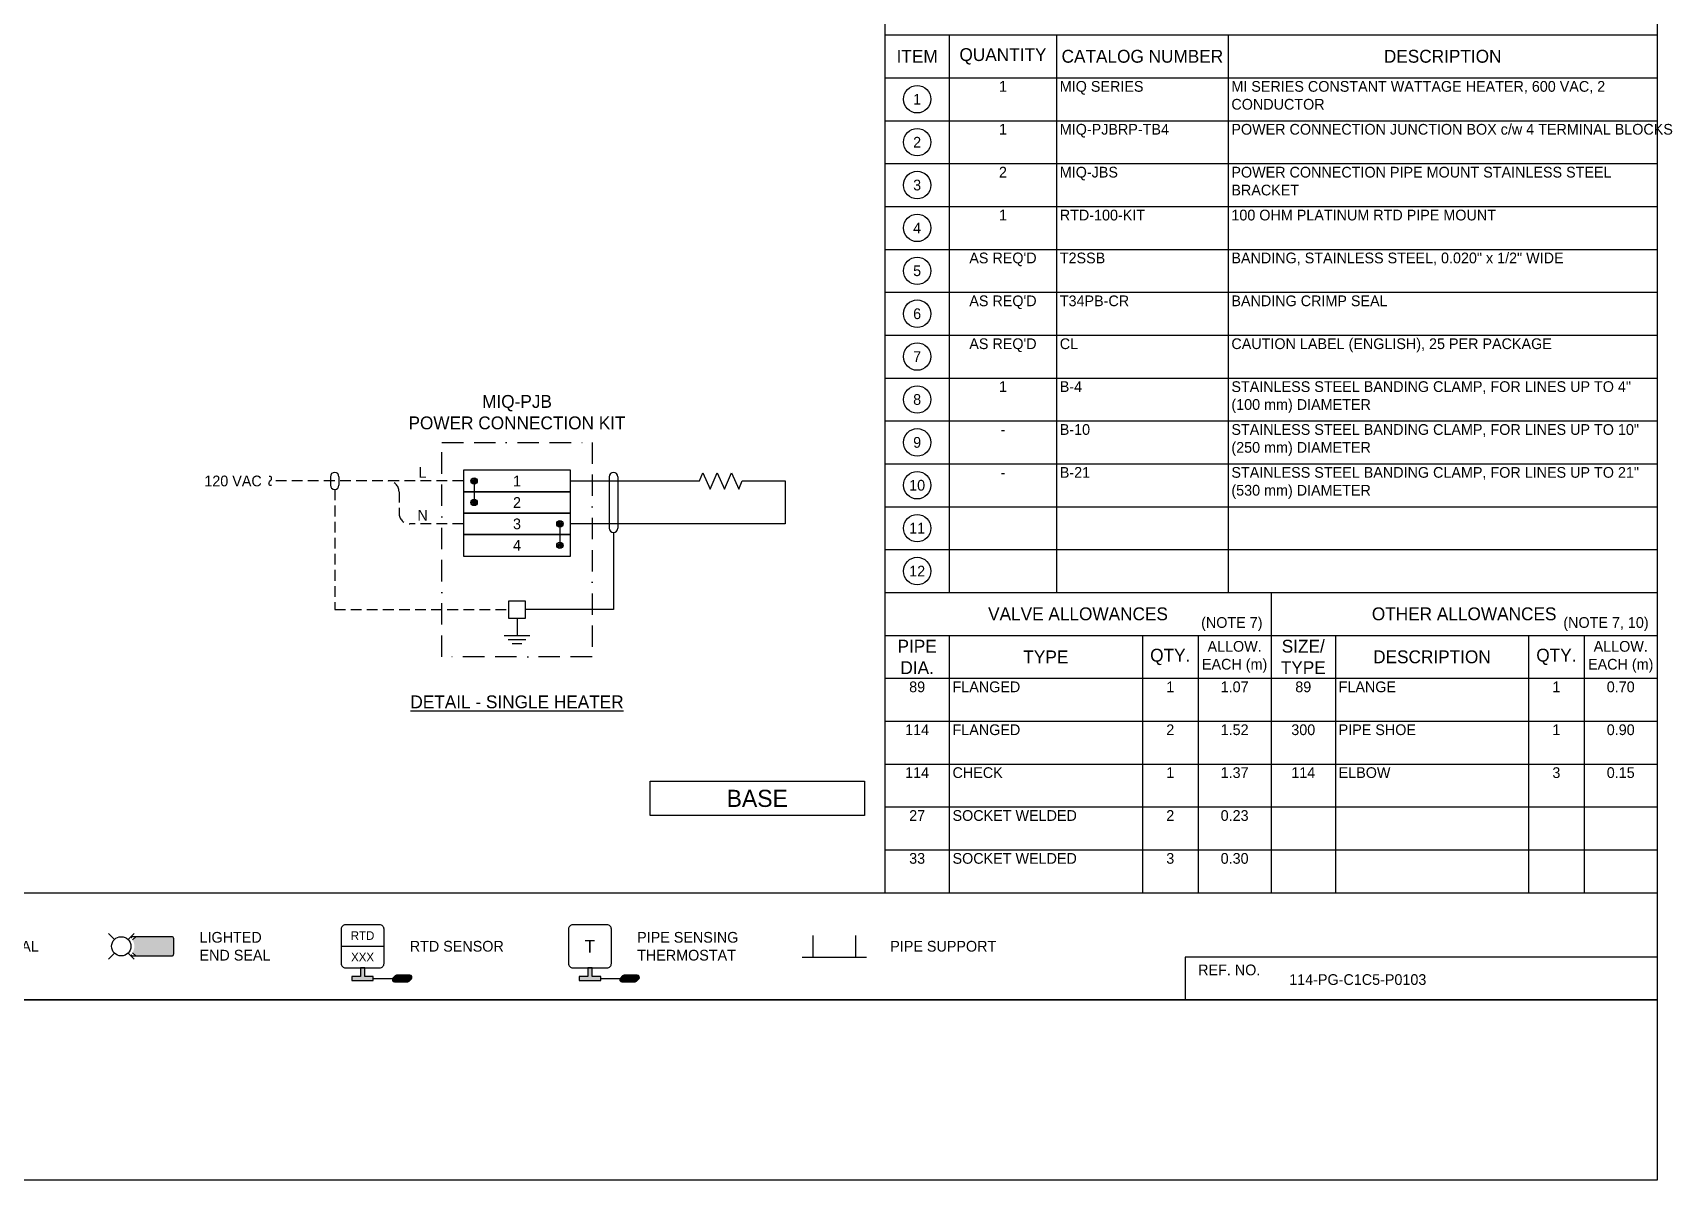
# Model space of a CAD drawing. Extents: x 0 to 847, y -42 to 494.
# Drawn here: x 465.1 to 847.3, y -42 to 225.5 of the extents above; entities that cross this region are included whole.
import ezdxf
from ezdxf.enums import TextEntityAlignment as Align

# ---------------------------------------------------------------- set-up
doc = ezdxf.new("R2010")
doc.units = 0
doc.header["$LTSCALE"] = 10
doc.header["$MEASUREMENT"] = 0
doc.linetypes.add('BORDER', pattern=[1.75, 0.5, -0.25, 0.5, -0.25, 0, -0.25])
doc.linetypes.add('HIDDEN', pattern=[0.375, 0.25, -0.125])
doc.layers.get('Defpoints').update_dxf_attribs({"color": 9})
for name, color, linetype in [('EQUIP ENCL', 7, 'BORDER'), ('FWIRE-1', 1, 'HIDDEN'), ('PIPE', 7, 'Continuous'), ('SYMBOL-3', 3, 'Continuous'), ('TABLE-1', 1, 'Continuous'), ('TABLE-7', 7, 'Continuous'), ('TEXT-2', 2, 'Continuous'), ('TITLE', 7, 'Continuous'), ('Wipeout', 7, 'Continuous'), ('WIRE-1', 1, 'Continuous')]:
    doc.layers.add(name, color=color, linetype=linetype)
doc.styles.add('framdcn', font='', dxfattribs={"height": 2.4})
doc.styles.add('Scovan Elec', font='')
doc.styles.add('Scovan Standard', font='', dxfattribs={"height": 2.5})
doc.styles.get("Standard").update_dxf_attribs({"font": ''})
doc.styles.get('framdcn').set_extended_font_data('Franklin Gothic Medium Cond')
doc.styles.get('Scovan Elec').set_extended_font_data('Franklin Gothic Medium Cond')
doc.styles.get('Scovan Standard').set_extended_font_data('Franklin Gothic Medium Cond')
doc.styles.get('Standard').set_extended_font_data('Franklin Gothic Medium Cond')

# ---------------------------------------------------------------- blocks, each defined once
blk = doc.blocks.new('*U12')
at = {"layer": 'SYMBOL-3'}
h = blk.add_hatch(color=256, dxfattribs=at)
h.dxf.hatch_style = 1
h.paths.add_polyline_path([(489.13, 56.79), (488.39, 56.05), (488.58, 55.66), (488.7, 55.29), (488.77, 54.92), (488.79, 54.54), (488.77, 54.15), (488.7, 53.78), (488.58, 53.42), (488.39, 53.02), (489.13, 52.29), (497.5, 52.29, 0.414214), (498, 52.79), (498, 56.29, 0.414214), (497.5, 56.79)])
h = blk.add_hatch(color=256, dxfattribs=at)
h.dxf.hatch_style = 1
h.paths.add_polyline_path([(541.5, 47.54), (539.5, 47.54), (539.5, 46.54), (544.5, 46.54), (544.5, 47.54), (542.5, 47.54), (542.5, 49.54), (541.5, 49.54)])
h = blk.add_hatch(color=256, dxfattribs=at)
h.dxf.hatch_style = 1
h.paths.add_polyline_path([(552.53, 46.29, 0.414214), (553.03, 46.79, 1), (553.03, 47.79), (549.94, 47.79, 0.414214), (549.44, 47.29, 1), (549.44, 46.29)])
h = blk.add_hatch(color=256, dxfattribs=at)
h.dxf.hatch_style = 1
h.paths.add_polyline_path([(594.5, 47.54), (592.5, 47.54), (592.5, 46.54), (597.5, 46.54), (597.5, 47.54), (595.5, 47.54), (595.5, 49.54), (594.5, 49.54)])
h = blk.add_hatch(color=256, dxfattribs=at)
h.dxf.hatch_style = 1
h.paths.add_polyline_path([(605.53, 46.29, 0.414214), (606.03, 46.79, 1), (606.03, 47.79), (602.94, 47.79, 0.414214), (602.44, 47.29, 1), (602.44, 46.29)])
at = {"layer": 'Defpoints'}
for points in [[(488, 56.29), (488, 52.79, 0.414214), (488.5, 52.29), (497.5, 52.29, 0.414214), (498, 52.79), (498, 56.29, 0.414214), (497.5, 56.79), (488.5, 56.79, 0.414214)], [(549.59, 47.64), (549.09, 47.14, 0.668179), (549.44, 46.29), (552.53, 46.29, 0.198912), (552.88, 46.43), (553.38, 46.93, 0.668179), (553.03, 47.79), (549.94, 47.79, 0.198912)], [(602.59, 47.64), (602.09, 47.14, 0.668179), (602.44, 46.29), (605.53, 46.29, 0.198912), (605.88, 46.43), (606.38, 46.93, 0.668179), (606.03, 47.79), (602.94, 47.79, 0.198912)]]:
    blk.add_lwpolyline(points, format="xyb", close=True, dxfattribs=at)
for points in [[(541.5, 49.54), (541.5, 47.54), (539.5, 47.54), (539.5, 46.54), (544.5, 46.54), (544.5, 47.54), (542.5, 47.54), (542.5, 49.54)], [(594.5, 49.54), (594.5, 47.54), (592.5, 47.54), (592.5, 46.54), (597.5, 46.54), (597.5, 47.54), (595.5, 47.54), (595.5, 49.54)]]:
    blk.add_lwpolyline(points, close=True, dxfattribs=at)
at = {"layer": 'PIPE'}
for p, q in [((647, 52.04), (647, 57.04)), ((657, 52.04), (657, 57.04)), ((644.5, 52.04), (659.5, 52.04))]:
    blk.add_line(p, q, dxfattribs=at)
at = {"layer": 'SYMBOL-3'}
for p, q in [((537, 54.54), (547, 54.54)), ((544.5, 47.04), (549.01, 47.04)), ((597.5, 47.04), (602.01, 47.04))]:
    blk.add_line(p, q, dxfattribs=at)
for points in [[(537, 58.54), (537, 50.54, 0.414214), (538, 49.54), (546, 49.54, 0.414214), (547, 50.54), (547, 58.54, 0.414214), (546, 59.54), (538, 59.54, 0.414214)], [(590, 58.54), (590, 50.54, 0.414214), (591, 49.54), (599, 49.54, 0.414214), (600, 50.54), (600, 58.54, 0.414214), (599, 59.54), (591, 59.54, 0.414214)]]:
    blk.add_lwpolyline(points, format="xyb", close=True, dxfattribs=at)
at = {"layer": 'TABLE-1'}
blk.add_lwpolyline([(0, 67.04), (843.77, 67.04)], dxfattribs=at)
at = {"layer": 'TEXT-2'}
for s, height, p in [('RTD', 2, (542, 57.04)), ('T', 3, (595, 54.54)), ('XXX', 2, (542, 52.04))]:
    blk.add_text(s, height=height, rotation=360, dxfattribs=at).set_placement(p, align=Align.MIDDLE)
at = {"layer": 'TEXT-2', "char_height": 2.5, "attachment_point": 4, "style": 'Scovan Elec'}
for s, insert in [('LIGHTED\\PEND SEAL', (504, 54.54)), ('PIPE SENSING\\PTHERMOSTAT', (606, 54.54)), ('END SEAL', (450, 54.54)), ('RTD SENSOR', (553, 54.54)), ('PIPE SUPPORT', (665, 54.54))]:
    blk.add_mtext(s, dxfattribs=dict(at, insert=insert))
blk.add_wipeout([(485.56, 57.57), (485.18, 57.53), (484.81, 57.43), (484.45, 57.29), (484.12, 57.11), (483.81, 56.88), (483.53, 56.62), (483.29, 56.32), (483.08, 56), (482.92, 55.66), (482.8, 55.29), (482.73, 54.92), (482.71, 54.54), (482.73, 54.15), (482.8, 53.78), (482.92, 53.42), (483.08, 53.07), (483.29, 52.75), (483.53, 52.45), (483.81, 52.19), (484.12, 51.97), (484.45, 51.78), (484.81, 51.64), (485.18, 51.55), (485.56, 51.5), (485.94, 51.5), (486.32, 51.55), (486.69, 51.64), (487.05, 51.78), (487.38, 51.97), (487.69, 52.19), (487.97, 52.45), (488.21, 52.75), (488.42, 53.07), (488.58, 53.42), (488.7, 53.78), (488.77, 54.15), (488.79, 54.54), (488.77, 54.92), (488.7, 55.29), (488.58, 55.66), (488.42, 56), (488.21, 56.32), (487.97, 56.62), (487.69, 56.88), (487.38, 57.11), (487.05, 57.29), (486.69, 57.43), (486.32, 57.53), (485.94, 57.57)]).dxf.layer = 'Wipeout'
at = {"layer": 'Defpoints'}
for p, q in [((489.13, 56.79), (488.39, 56.04)), ((488.39, 53.03), (489.13, 52.29))]:
    blk.add_line(p, q, dxfattribs=at)
at = {"layer": 'SYMBOL-3', "color": 2}
for p, q in [((482.74, 57.55), (484.16, 56.13)), ((488.76, 57.55), (487.34, 56.13)), ((484.16, 52.94), (482.74, 51.52)), ((487.34, 52.94), (488.76, 51.52))]:
    blk.add_line(p, q, dxfattribs=at)
blk.add_circle((485.75, 54.54), 2.25, dxfattribs=at)
blk = doc.blocks.new('*U145')
blk.add_lwpolyline([(-12.5, 2.5), (-12.5, -2.5), (12.5, -2.5), (12.5, 2.5)], close=True)
at = {"color": 2}
blk.add_attdef('TAG1', text='', height=2.5, dxfattribs=at).set_placement((0, 0), align=Align.MIDDLE)
blk = doc.blocks.new('*U143')
at = {"linetype": 'Continuous'}
blk.add_lwpolyline([(-5, 0), (-4.17, 1.87), (-2.5, -1.88), (-0.83, 1.87), (0.83, -1.88), (2.5, 1.87), (4.17, -1.88), (5, 0)], dxfattribs=at)
at = {"color": 2}
for tag in ['TAG2', 'TAG3']:
    blk.add_attdef(tag, text='', height=2.5, dxfattribs=at).set_placement((0, 4.25), align=Align.CENTER)
at = {"color": 2, "lineweight": 30, "flags": 104}
blk.add_attdef('TAG1', text='', height=2.5, dxfattribs=at).set_placement((3.67, 5.9), align=Align.BOTTOM_CENTER)
blk = doc.blocks.new('*U144')
blk.add_lwpolyline([(-2, 2), (-2, -2), (2, -2), (2, 2)], close=True)
at = {"color": 2}
blk.add_attdef('TAG1', text='', height=2.5, dxfattribs=at).set_placement((0, 0), align=Align.MIDDLE)
blk = doc.blocks.new('S-Ground')
for p, q in [((-3, 0), (3, 0)), ((-2.05, -0.95), (2.05, -0.95)), ((-1.11, -1.89), (1.11, -1.89))]:
    blk.add_line(p, q)
blk = doc.blocks.new('*U151')
for p, q in [((-1, 11), (-1, -1)), ((1, 11), (1, -1))]:
    blk.add_line(p, q)
for centre, start, end in [((0, 11), 0, 180), ((0, -1), 180, 0)]:
    blk.add_arc(centre, 1, start, end)
blk = doc.blocks.new('*U146')
blk.add_open_spline([(0.3, -1.07), (0.22, -1.08), (0.05, -1.09), (-0.2, -0.97), (-0.31, -0.73), (-0.32, -0.46), (-0.12, -0.14), (0.12, 0.14), (0.32, 0.46), (0.31, 0.73), (0.2, 0.97), (-0.05, 1.09), (-0.22, 1.08), (-0.3, 1.07)], degree=3, knots=[0, 0, 0, 0, 0.23778, 0.504219, 0.769947, 1.007727, 1.273929, 1.868857, 2.135059, 2.372839, 2.638567, 2.905005, 3.142785, 3.142785, 3.142785, 3.142785])
blk = doc.blocks.new('*U142')
for p, q in [((-1, 1), (-1, -1)), ((1, 1), (1, -1))]:
    blk.add_line(p, q)
for centre, start, end in [((0, 1), 0, 180), ((0, -1), 180, 0)]:
    blk.add_arc(centre, 1, start, end)
blk = doc.blocks.new('*U148')
at = {"linetype": 'Continuous'}
blk.add_lwpolyline([(-0.75, 0, -1), (0.75, 0, -1), (-0.75, 0, -1), (0.5, 0, -1), (-0.5, 0, -1), (0.25, 0, -1), (-0.25, 0, -1), (0, 0, 1), (0.25, 0)], format="xyb", dxfattribs=at)
blk = doc.blocks.new('*U150')
at = {"layer": 'EQUIP ENCL'}
blk.add_lwpolyline([(-17.5, 0), (17.5, 0), (17.5, -50), (-17.5, -50)], close=True, dxfattribs=at)
at = {"layer": 'FWIRE-1'}
for p, q in [((-12.5, -9), (-57.5, -9)), ((-42.5, -11), (-42.5, -39)), ((-27.5, -11.5), (-27.5, -16.5)), ((-12.5, -19), (-25, -19)), ((-42.5, -39), (-2, -39))]:
    blk.add_line(p, q, dxfattribs=at)
for centre, start, end in [((-30, -11.5), 0, 90), ((-25, -16.5), 180, 270)]:
    blk.add_arc(centre, 2.5, start, end, dxfattribs=at)
at = {"layer": 'WIRE-1'}
for p, q in [((-10, -9), (-10, -14)), ((12.5, -9), (42.5, -9)), ((52.5, -9), (62.5, -9)), ((62.5, -9), (62.5, -19)), ((10, -19), (10, -24)), ((62.5, -19), (12.5, -19)), ((22.5, -21), (22.5, -39)), ((0, -41), (0, -45)), ((22.5, -39), (2, -39))]:
    blk.add_line(p, q, dxfattribs=at)
for name, p in [('*U142', (-42.5, -9)), ('*U151', (22.5, -19)), ('*U143', (47.5, -9)), ('*U146', (-57.5, -9)), ('*U148', (-10, -9)), ('*U148', (-10, -14)), ('*U148', (10, -19)), ('*U148', (10, -24)), ('*U144', (0, -39)), ('S-Ground', (0, -45))]:
    blk.add_blockref(name, p, dxfattribs=at)
for p, values in [((0, -9), {'TAG1': '1'}), ((0, -14), {'TAG1': '2'}), ((0, -19), {'TAG1': '3'}), ((0, -24), {'TAG1': '4'})]:
    blk.add_blockref('*U145', p, dxfattribs=at).add_auto_attribs(values)
at = {"color": 2, "style": 'Scovan Elec'}
for tag, p in [('LINE1', (-22, -7)), ('LINE2', (-22, -17))]:
    blk.add_attdef(tag, text='', height=2.5, dxfattribs=at).set_placement(p, align=Align.MIDDLE)
blk.add_attdef('SUPPLY.VOLT', text='', height=2.5, dxfattribs=at).set_placement((-59.5, -9), align=Align.MIDDLE_RIGHT)
at = {"layer": 'TEXT-2', "char_height": 3, "style": 'Scovan Elec'}
for s, insert, attachment_point in [('MIQ-PJB\\PPOWER CONNECTION KIT', (0, 3), 8), ('{\\LDETAIL - SINGLE HEATER}', (0, -59), 2)]:
    blk.add_mtext(s, dxfattribs=dict(at, insert=insert, attachment_point=attachment_point))
blk = doc.blocks.new('*T171')
at = {"layer": 'TABLE-7', "color": 0, "linetype": 'ByBlock', "lineweight": -2, "transparency": 16777216}
for p, q in [((0, 0), (90, 0)), ((0, 0), (0, -50)), ((15, 0), (15, -50)), ((60, 0), (60, -50)), ((73, 0), (73, -50)), ((90, 0), (90, -50)), ((0, -10), (90, -10)), ((0, -20), (90, -20)), ((0, -30), (90, -30)), ((0, -40), (90, -40)), ((0, -50), (90, -50))]:
    blk.add_line(p, q, dxfattribs=at)
at = {"layer": 'TABLE-7', "color": 2, "transparency": 16777216, "char_height": 2.5, "width": 11.5, "attachment_point": 2, "style": 'Scovan Elec'}
for s, insert in [('1', (66.5, -0.75)), ('2', (66.5, -10.75)), ('1', (66.5, -20.75)), ('2', (66.5, -30.75)), ('3', (66.5, -40.75))]:
    blk.add_mtext(s, dxfattribs=dict(at, insert=insert))
blk = doc.blocks.new('*T172')
at = {"layer": 'TABLE-7', "color": 0, "linetype": 'ByBlock', "lineweight": -2, "transparency": 16777216}
for p, q in [((0, 0), (90, 0)), ((0, 0), (0, -50)), ((15, 0), (15, -50)), ((60, 0), (60, -50)), ((73, 0), (73, -50)), ((90, 0), (90, -50)), ((0, -10), (90, -10)), ((0, -20), (90, -20)), ((0, -30), (90, -30)), ((0, -40), (90, -40)), ((0, -50), (90, -50))]:
    blk.add_line(p, q, dxfattribs=at)
at = {"layer": 'TABLE-7', "color": 2, "transparency": 16777216, "char_height": 2.5, "style": 'Scovan Elec'}
for s, insert, width, attachment_point in [('1', (66.5, -0.75), 11.5, 2), ('1', (66.5, -10.75), 11.5, 2), ('114', (7.5, -20.75), 13.5, 2), ('ELBOW', (15.75, -20.75), 43.5, 1), ('3', (66.5, -20.75), 11.5, 2), ('0.15', (81.5, -20.75), 15.5, 2)]:
    blk.add_mtext(s, dxfattribs=dict(at, insert=insert, width=width, attachment_point=attachment_point))
blk = doc.blocks.new('*U177')
at = {"layer": 'Defpoints'}
blk.add_point((0, 0), dxfattribs=at)
at = {"layer": 'TEXT-2', "insert": (15.75, -0.75), "char_height": 2.5, "attachment_point": 1, "style": 'Scovan Elec'}
blk.add_mtext('PIPE SHOE', dxfattribs=at)
at = {"layer": 'TEXT-2', "style": 'Scovan Elec'}
for tag, p in [('SIZE', (7.5, -0.75)), ('ALLOWANCE', (81.5, -0.75))]:
    blk.add_attdef(tag, text='', height=2.5, dxfattribs=at).set_placement(p, align=Align.TOP_CENTER)
blk = doc.blocks.new('*U173')
at = {"layer": 'Defpoints'}
blk.add_point((0, 0), dxfattribs=at)
at = {"layer": 'TEXT-2', "insert": (15.75, -0.75), "char_height": 2.5, "attachment_point": 1, "style": 'Scovan Elec'}
blk.add_mtext('FLANGED', dxfattribs=at)
at = {"layer": 'TEXT-2', "style": 'Scovan Elec'}
for tag, p in [('SIZE', (7.5, -0.75)), ('ALLOWANCE', (81.5, -0.75))]:
    blk.add_attdef(tag, text='', height=2.5, dxfattribs=at).set_placement(p, align=Align.TOP_CENTER)
blk = doc.blocks.new('*U174')
at = {"layer": 'Defpoints'}
blk.add_point((0, 0), dxfattribs=at)
at = {"layer": 'TEXT-2', "insert": (15.75, -0.75), "char_height": 2.5, "attachment_point": 1, "style": 'Scovan Elec'}
blk.add_mtext('CHECK', dxfattribs=at)
at = {"layer": 'TEXT-2', "style": 'Scovan Elec'}
for tag, p in [('SIZE', (7.5, -0.75)), ('ALLOWANCE', (81.5, -0.75))]:
    blk.add_attdef(tag, text='', height=2.5, dxfattribs=at).set_placement(p, align=Align.TOP_CENTER)
blk = doc.blocks.new('*U183')
at = {"layer": 'Defpoints'}
blk.add_point((0, 0), dxfattribs=at)
at = {"layer": 'TEXT-2', "insert": (15.75, -0.75), "char_height": 2.5, "attachment_point": 1, "style": 'Scovan Elec'}
blk.add_mtext('SOCKET WELDED', dxfattribs=at)
at = {"layer": 'TEXT-2', "style": 'Scovan Elec'}
for tag, p in [('SIZE', (7.5, -0.75)), ('ALLOWANCE', (81.5, -0.75))]:
    blk.add_attdef(tag, text='', height=2.5, dxfattribs=at).set_placement(p, align=Align.TOP_CENTER)
blk = doc.blocks.new('*U176')
at = {"layer": 'Defpoints'}
blk.add_point((0, 0), dxfattribs=at)
at = {"layer": 'TEXT-2', "insert": (15.75, -0.75), "char_height": 2.5, "attachment_point": 1, "style": 'Scovan Elec'}
blk.add_mtext('FLANGED', dxfattribs=at)
at = {"layer": 'TEXT-2', "style": 'Scovan Elec'}
for tag, p in [('SIZE', (7.5, -0.75)), ('ALLOWANCE', (81.5, -0.75))]:
    blk.add_attdef(tag, text='', height=2.5, dxfattribs=at).set_placement(p, align=Align.TOP_CENTER)
blk = doc.blocks.new('*T178')
at = {"layer": 'TABLE-7', "color": 0, "linetype": 'ByBlock', "lineweight": -2, "transparency": 16777216}
for p, q in [((0, 0), (180, 0)), ((0, 0), (0, -130)), ((15, 0), (15, -130)), ((40, 0), (40, -130)), ((80, 0), (80, -130)), ((180, 0), (180, -130)), ((0, -10), (180, -10)), ((0, -20), (180, -20)), ((0, -30), (180, -30)), ((0, -40), (180, -40)), ((0, -50), (180, -50)), ((0, -60), (180, -60)), ((0, -70), (180, -70)), ((0, -80), (180, -80)), ((0, -90), (180, -90)), ((0, -100), (180, -100)), ((0, -110), (180, -110)), ((0, -120), (180, -120)), ((0, -130), (180, -130))]:
    blk.add_line(p, q, dxfattribs=at)
at = {"layer": 'TABLE-7', "color": 2, "transparency": 16777216, "style": 'Scovan Elec'}
for s, insert, char_height, width, attachment_point in [('ITEM', (7.5, -5), 3, 14, 5), ('QUANTITY', (27.5, -5), 3, 24, 5), ('CATALOG NUMBER', (60, -5), 3, 38.5, 5), ('DESCRIPTION', (130, -5), 3, 98.5, 5), ('1', (27.5, -10.75), 2.5, 23.5, 2), ('MIQ SERIES', (40.75, -10.75), 2.5, 38.5, 1), ('MI SERIES CONSTANT WATTAGE HEATER, 600 VAC, 2 CONDUCTOR', (80.75, -10.75), 2.5, 98.5, 1), ('1', (27.5, -20.75), 2.5, 23.5, 2), ('MIQ-PJBRP-TB4', (40.75, -20.75), 2.5, 38.5, 1), ('POWER CONNECTION JUNCTION BOX c/w 4 TERMINAL BLOCKS', (80.75, -20.75), 2.5, 98.5, 1), ('2', (27.5, -30.75), 2.5, 23.5, 2), ('MIQ-JBS', (40.75, -30.75), 2.5, 38.5, 1), ('POWER CONNECTION PIPE MOUNT STAINLESS STEEL BRACKET', (80.75, -30.75), 2.5, 98.5, 1), ('1', (27.5, -40.75), 2.5, 23.5, 2), ('RTD-100-KIT', (40.75, -40.75), 2.5, 38.5, 1), ('100 OHM PLATINUM RTD PIPE MOUNT', (80.75, -40.75), 2.5, 98.5, 1), ("AS REQ'D", (27.5, -50.75), 2.5, 23.5, 2), ('T2SSB', (40.75, -50.75), 2.5, 38.5, 1), ('BANDING, STAINLESS STEEL, 0.020" x 1/2" WIDE', (80.75, -50.75), 2.5, 98.5, 1), ("AS REQ'D", (27.5, -60.75), 2.5, 23.5, 2), ('T34PB-CR', (40.75, -60.75), 2.5, 38.5, 1), ('BANDING CRIMP SEAL', (80.75, -60.75), 2.5, 98.5, 1), ("AS REQ'D", (27.5, -70.75), 2.5, 23.5, 2), ('CL', (40.75, -70.75), 2.5, 38.5, 1), ('CAUTION LABEL (ENGLISH), 25 PER PACKAGE', (80.75, -70.75), 2.5, 98.5, 1), ('1', (27.5, -80.75), 2.5, 23.5, 2), ('B-4', (40.75, -80.75), 2.5, 38.5, 1), ('STAINLESS STEEL BANDING CLAMP, FOR LINES UP TO 4" (100 mm) DIAMETER', (80.75, -80.75), 2.5, 98.5, 1), ('B-10', (40.75, -90.75), 2.5, 38.5, 1), ('STAINLESS STEEL BANDING CLAMP, FOR LINES UP TO 10" (250 mm) DIAMETER', (80.75, -90.75), 2.5, 98.5, 1), ('-', (27.5, -90.75), 2.5, 23.5, 2), ('-', (27.5, -100.75), 2.5, 23.5, 2), ('B-21', (40.75, -100.75), 2.5, 38.5, 1), ('STAINLESS STEEL BANDING CLAMP, FOR LINES UP TO 21" (530 mm) DIAMETER', (80.75, -100.75), 2.5, 98.5, 1)]:
    blk.add_mtext(s, dxfattribs=dict(at, insert=insert, char_height=char_height, width=width, attachment_point=attachment_point))
blk = doc.blocks.new('*U15')
blk.add_wipeout([(0, 3.2), (-0.4, 3.17), (-0.8, 3.1), (-1.18, 2.98), (-1.54, 2.8), (-1.88, 2.59), (-2.19, 2.33), (-2.47, 2.04), (-2.7, 1.71), (-2.9, 1.36), (-3.04, 0.99), (-3.14, 0.6), (-3.19, 0.2), (-3.19, -0.2), (-3.14, -0.6), (-3.04, -0.99), (-2.9, -1.36), (-2.7, -1.71), (-2.47, -2.04), (-2.19, -2.33), (-1.88, -2.59), (-1.54, -2.8), (-1.18, -2.98), (-0.8, -3.1), (-0.4, -3.17), (0, -3.2), (0.4, -3.17), (0.8, -3.1), (1.18, -2.98), (1.54, -2.8), (1.88, -2.59), (2.19, -2.33), (2.47, -2.04), (2.7, -1.71), (2.9, -1.36), (3.04, -0.99), (3.14, -0.6), (3.19, -0.2), (3.19, 0.2), (3.14, 0.6), (3.04, 0.99), (2.9, 1.36), (2.7, 1.71), (2.47, 2.04), (2.19, 2.33), (1.88, 2.59), (1.54, 2.8), (1.18, 2.98), (0.8, 3.1), (0.4, 3.17)]).dxf.layer = 'Wipeout'
blk.add_circle((0, 0), 3.2)
at = {"color": 2}
blk.add_attdef('TAG1', text='', height=2.5, dxfattribs=at).set_placement((0, 0), align=Align.MIDDLE)
blk.add_attdef('TAG2', text='', height=2.5, dxfattribs=at).set_placement((3, -3), align=Align.MIDDLE_LEFT)
blk = doc.blocks.new('*U175')
at = {"layer": 'Defpoints'}
blk.add_point((0, 0), dxfattribs=at)
at = {"layer": 'TEXT-2', "insert": (15.75, -0.75), "char_height": 2.5, "attachment_point": 1, "style": 'Scovan Elec'}
blk.add_mtext('SOCKET WELDED', dxfattribs=at)
at = {"layer": 'TEXT-2', "style": 'Scovan Elec'}
for tag, p in [('SIZE', (7.5, -0.75)), ('ALLOWANCE', (81.5, -0.75))]:
    blk.add_attdef(tag, text='', height=2.5, dxfattribs=at).set_placement(p, align=Align.TOP_CENTER)
blk = doc.blocks.new('*U180')
at = {"layer": 'Defpoints'}
blk.add_point((0, 0), dxfattribs=at)
at = {"layer": 'TEXT-2', "insert": (15.75, -0.75), "char_height": 2.5, "attachment_point": 1, "style": 'Scovan Elec'}
blk.add_mtext('FLANGE', dxfattribs=at)
at = {"layer": 'TEXT-2', "style": 'Scovan Elec'}
for tag, p in [('SIZE', (7.5, -0.75)), ('ALLOWANCE', (81.5, -0.75))]:
    blk.add_attdef(tag, text='', height=2.5, dxfattribs=at).set_placement(p, align=Align.TOP_CENTER)

msp = doc.modelspace()

# ---------------------------------------------------------------- linework, layer by layer
msp.add_lwpolyline([(843.77, 10), (733.77, 10), (733.77, 0)])
at = {"layer": 'SYMBOL-3'}
msp.add_lwpolyline([(609, 43), (609, 51), (659, 51), (659, 43)], close=True, dxfattribs=at)
at = {"layer": 'TABLE-1'}
for points in [[(663.77, 235), (663.77, 95)], [(663.77, 225), (843.77, 225)], [(663.77, 85), (843.77, 85)], [(663.77, 75), (843.77, 75)]]:
    msp.add_lwpolyline(points, dxfattribs=at)
at = {"layer": 'TABLE-7'}
for p, q in [((678.77, 84.96), (678.77, 75)), ((723.77, 84.96), (723.77, 75)), ((736.77, 84.96), (736.77, 75)), ((768.77, 84.96), (768.77, 75)), ((813.77, 84.96), (813.77, 75)), ((826.77, 84.96), (826.77, 75))]:
    msp.add_line(p, q, dxfattribs=at)
at = {"layer": 'TITLE'}
for points in [[(0, 494.34), (843.77, 494.34), (843.77, 0), (0, 0)], [(0, 0), (843.77, 0), (843.77, -42.04), (0, -42.04)]]:
    msp.add_lwpolyline(points, close=True, dxfattribs=at)

# ---------------------------------------------------------------- block references
msp.add_blockref('*T178', (663.77, 225))
for name, p, values in [('*U150', (578, 130), {'SUPPLY.VOLT': '120 VAC', 'LINE1': 'L', 'LINE2': 'N'}), ('*U173', (663.77, 75), {'SIZE': '89', 'ALLOWANCE': '1.07'}), ('*U180', (753.77, 75), {'SIZE': '89', 'ALLOWANCE': '0.70'}), ('*U176', (663.77, 65), {'SIZE': '114', 'ALLOWANCE': '1.52'}), ('*U177', (753.77, 65), {'SIZE': '300', 'ALLOWANCE': '0.90'}), ('*U174', (663.77, 55), {'SIZE': '114', 'ALLOWANCE': '1.37'}), ('*U183', (663.77, 45), {'SIZE': '27', 'ALLOWANCE': '0.23'}), ('*U175', (663.77, 35), {'SIZE': '33', 'ALLOWANCE': '0.30'})]:
    msp.add_blockref(name, p).add_auto_attribs(values)

# ---------------------------------------------------------------- texts
at = {"linetype": 'Continuous', "style": 'Scovan Standard'}
msp.add_text('REF. NO.', height=2.5, dxfattribs=at).set_placement((736.77, 7), align=Align.MIDDLE_LEFT)
at = {"layer": 'TEXT-2', "style": 'Scovan Elec'}
msp.add_text('BASE', height=4, dxfattribs=at).set_placement((634, 47), align=Align.MIDDLE)
for s, insert, char_height, attachment_point in [('VALVE ALLOWANCES', (708.77, 90), 3, 5), ('(NOTE 7)', (751.77, 86), 2.5, 9), ('OTHER ALLOWANCES', (798.77, 90), 3, 5), ('(NOTE 7, 10)', (841.77, 86), 2.5, 9), ('SIZE/\\PTYPE', (761.27, 79.98), 3, 5), ('PIPE\\PDIA.', (671.27, 79.98), 3, 5), ('TYPE', (701.27, 79.98), 3, 5), ('QTY.', (730.27, 79.96), 3, 5), ('ALLOW.\\PEACH (m)', (745.27, 79.98), 2.5, 5), ('DESCRIPTION', (791.27, 79.98), 3, 5), ('QTY.', (820.27, 79.98), 3, 5), ('ALLOW.\\PEACH (m)', (835.27, 79.98), 2.5, 5)]:
    msp.add_mtext(s, dxfattribs=dict(at, insert=insert, char_height=char_height, attachment_point=attachment_point))

# ---------------------------------------------------------------- next in the draw order: block references
msp.add_blockref('*U12', (0, -42.04))
at = {"layer": 'TEXT-2'}
for p, values in [((671.27, 210), {'TAG1': '1'}), ((671.27, 200), {'TAG1': '2'}), ((671.27, 190), {'TAG1': '3'}), ((671.27, 180), {'TAG1': '4'}), ((671.27, 170), {'TAG1': '5'}), ((671.27, 160), {'TAG1': '6'}), ((671.27, 150), {'TAG1': '7'}), ((671.27, 140), {'TAG1': '8'}), ((671.27, 130), {'TAG1': '9'}), ((671.27, 120), {'TAG1': '10'}), ((671.27, 110), {'TAG1': '11'}), ((671.27, 100), {'TAG1': '12'})]:
    msp.add_blockref('*U15', p, dxfattribs=at).add_auto_attribs(values)

# ---------------------------------------------------------------- next in the draw order: linework, layer by layer
at = {"layer": 'TABLE-1'}
for points in [[(663.77, 95), (663.77, 25)], [(663.77, 95), (843.77, 95)], [(753.77, 95), (753.77, 25)]]:
    msp.add_lwpolyline(points, dxfattribs=at)

# ---------------------------------------------------------------- next in the draw order: block references
for name, p in [('*T171', (663.77, 75)), ('*T172', (753.77, 75))]:
    msp.add_blockref(name, p)

# ---------------------------------------------------------------- next in the draw order: texts
at = {"style": 'framdcn'}
msp.add_text('114-PG-C1C5-P0103', height=2.5, dxfattribs=at).set_placement((758, 3.5))

doc.saveas('drawing.dxf')
